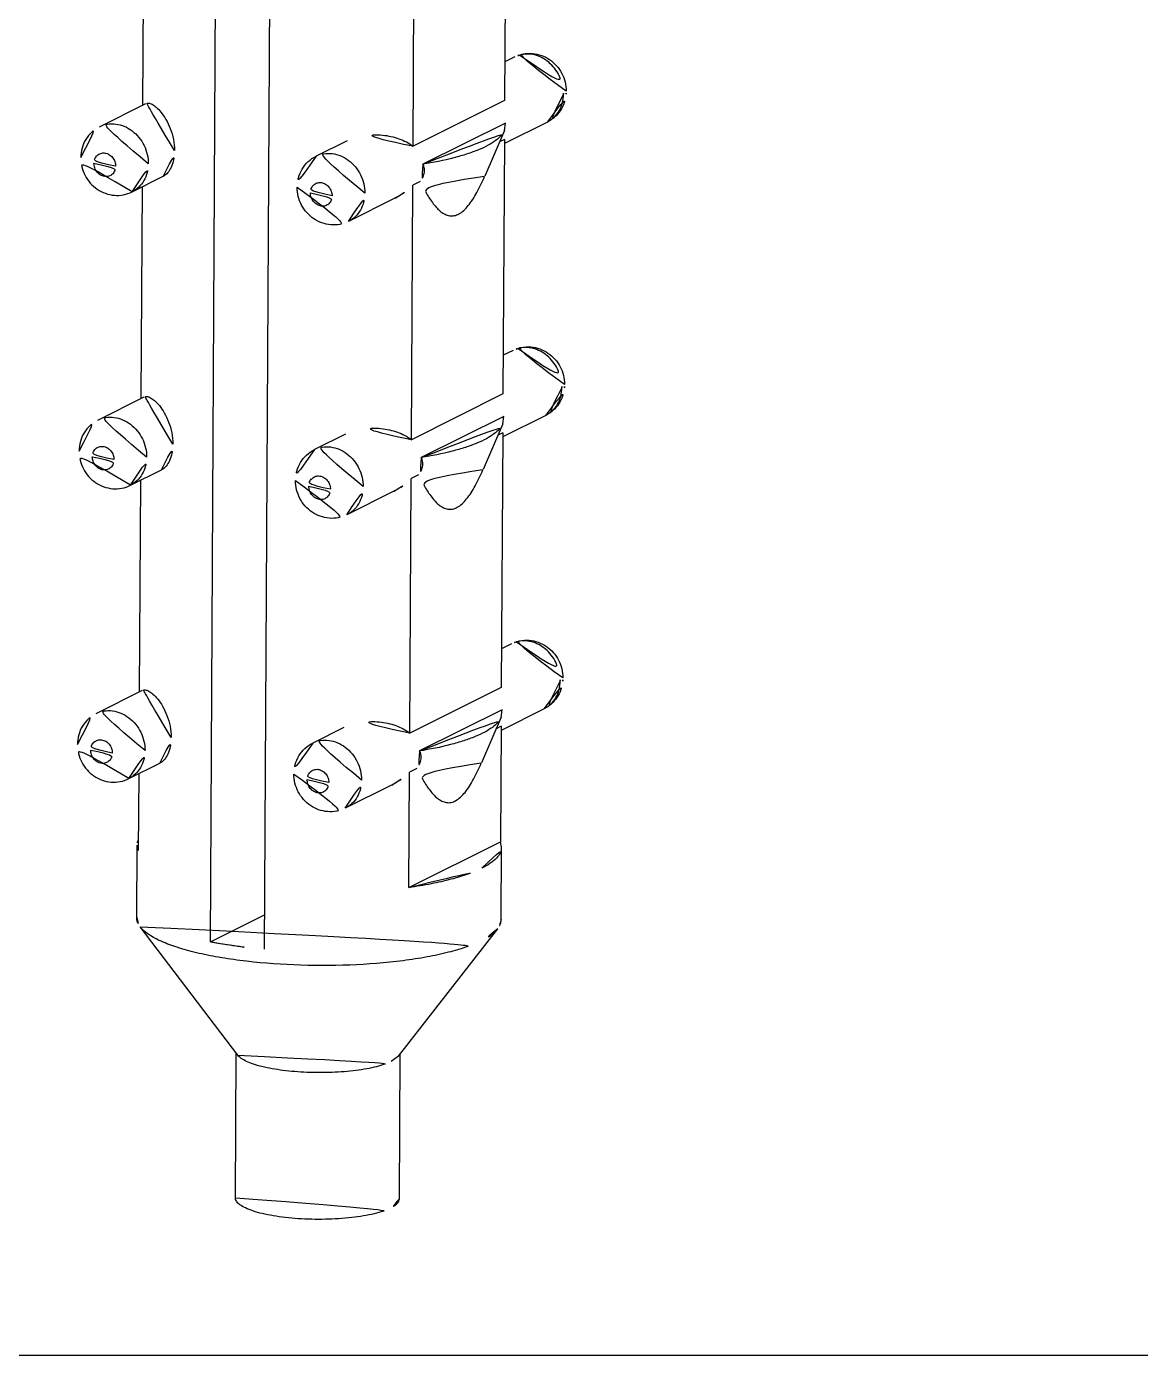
# Model space of a CAD drawing. Extents: x 16296675204 to 16296683393, y -37409618576 to -37409617244.
# Drawn here: x 16296676400.85 to 16296676419.19, y -37409617663.55 to -37409617641.67 of the extents above; entities that cross this region are included whole.
import ezdxf

# ---------------------------------------------------------------- set-up
doc = ezdxf.new("R2010")
doc.units = 0
doc.header["$LTSCALE"] = 10
doc.header["$MEASUREMENT"] = 0
doc.layers.get('0').update_dxf_attribs({"linetype": 'CONTINUOUS'})
doc.layers.add('02___PRT_ALL_AXES', color=7, linetype='CONTINUOUS')

msp = doc.modelspace()

# ---------------------------------------------------------------- linework, layer by layer
at = {"color": 7, "linetype": 'Continuous'}
for p, q in [((16296676403.878651, -37409617656.739983), (16296676404.04319, -37409617627.462837)), ((16296676404.76948, -37409617656.861679), (16296676404.934019, -37409617627.584541)), ((16296676408.734209, -37409617643.25563), (16296676407.378361, -37409617643.933357)), ((16296676408.719469, -37409617643.37925), (16296676408.734209, -37409617643.25563)), ((16296676408.7195, -37409617643.379082), (16296676408.39431, -37409617644.130463)), ((16296676408.71876, -37409617643.526207), (16296676408.638451, -37409617643.56636)), ((16296676407.332411, -37409617644.219193), (16296676407.21203, -37409617644.279373)), ((16296676408.70705, -37409617648.086838), (16296676407.3512, -37409617648.764572)), ((16296676408.69232, -37409617648.210457), (16296676408.70705, -37409617648.086838)), ((16296676408.69235, -37409617648.210297), (16296676408.367161, -37409617648.96167)), ((16296676408.69161, -37409617648.35743), (16296676408.6113, -37409617648.397583)), ((16296676407.30526, -37409617649.050407), (16296676407.184879, -37409617649.11058)), ((16296676408.679899, -37409617652.918053), (16296676407.324051, -37409617653.595779)), ((16296676408.665171, -37409617653.041672), (16296676408.679899, -37409617652.918053)), ((16296676408.665199, -37409617653.041496), (16296676408.34001, -37409617653.792877)), ((16296676408.664459, -37409617653.188637), (16296676408.584141, -37409617653.228783)), ((16296676407.278111, -37409617653.881607), (16296676407.15773, -37409617653.941788)), ((16296676407.147039, -37409617655.843681), (16296676408.65377, -37409617655.09053)), ((16296676408.67326, -37409617655.17981), (16296676408.65377, -37409617655.09053)), ((16296676402.67337, -37409617655.145927), (16296676402.692869, -37409617655.235207)), ((16296676403.878651, -37409617656.739983), (16296676404.77268, -37409617656.293098))]:
    msp.add_line(p, q, dxfattribs=at)
msp.add_lwpolyline([(16296676438.644739, -37409617663.548553), (16296676385.328369, -37409617663.548553), (16296676385.328369, -37409617581.208839), (16296676438.644739, -37409617581.208839)], close=True)
for centre, radius, start, end in [((16296676409.0891, -37409617642.567963), 0.447859, 105.0907784, 116.5407124), ((16296676409.05921, -37409617642.773567), 0.632541, 359.6900716, 3.3253834), ((16296676409.130939, -37409617642.72715), 0.604471, 354.7316924, 359.6765207), ((16296676409.061939, -37409617647.39917), 0.447859, 105.0907784, 116.5407124), ((16296676409.032061, -37409617647.604782), 0.632541, 359.6900716, 3.3253834), ((16296676409.10379, -37409617647.558357), 0.604471, 354.7316924, 359.6765207), ((16296676409.03479, -37409617652.230377), 0.447859, 105.0907784, 116.5407124), ((16296676409.00491, -37409617652.435997), 0.632541, 359.6900716, 3.3253834), ((16296676409.076639, -37409617652.389572), 0.604471, 354.7316924, 359.6765207)]:
    msp.add_arc(centre, radius, start, end, dxfattribs=at)
for points, knots in [([(16296676409.735399, -37409617642.730568), (16296676409.735689, -37409617642.679962), (16296676409.723499, -37409617642.578117), (16296676409.66914, -37409617642.434593), (16296676409.582041, -37409617642.308121), (16296676409.46726, -37409617642.206573), (16296676409.33123, -37409617642.136833), (16296676409.18218, -37409617642.104317), (16296676409.030149, -37409617642.112297), (16296676408.933781, -37409617642.144897), (16296676408.888981, -37409617642.16729)], [0, 0, 0, 0, 0.125412163, 0.251172451, 0.376846193, 0.502210914, 0.627115299, 0.751613101, 0.875868664, 1, 1, 1, 1]), ([(16296676408.9725, -37409617642.135551), (16296676409.011641, -37409617642.124992), (16296676409.094299, -37409617642.114304), (16296676409.219801, -37409617642.13063), (16296676409.341539, -37409617642.177773), (16296676409.491199, -37409617642.278633), (16296676409.635469, -37409617642.463211), (16296676409.68539, -37409617642.645416), (16296676409.690689, -37409617642.736877)], [0, 0, 0, 0, 0.114836293, 0.232872755, 0.355002748, 0.481207114, 0.740522847, 1, 1, 1, 1]), ([(16296676409.42551, -37409617643.240669), (16296676409.468229, -37409617643.219307), (16296676409.548491, -37409617643.165062), (16296676409.643579, -37409617643.055573), (16296676409.708099, -37409617642.925438), (16296676409.728451, -37409617642.830513), (16296676409.732861, -37409617642.782654)], [0, 0, 0, 0, 0.24938222, 0.499005027, 0.74905058, 1, 1, 1, 1]), ([(16296676409.69174, -37409617642.776993), (16296676409.691469, -37409617642.826202), (16296676409.679501, -37409617642.92321), (16296676409.626129, -37409617643.056923), (16296676409.54073, -37409617643.167488), (16296676409.46553, -37409617643.220642), (16296676409.42551, -37409617643.240662)], [0, 0, 0, 0, 0.26305497, 0.516337838, 0.760764768, 1, 1, 1, 1]), ([(16296676402.857479, -37409617643.925217), (16296676402.857771, -37409617643.87384), (16296676402.84557, -37409617643.769753), (16296676402.79225, -37409617643.621834), (16296676402.707239, -37409617643.489372), (16296676402.59613, -37409617643.381271), (16296676402.46607, -37409617643.304848), (16296676402.32551, -37409617643.265617), (16296676402.18405, -37409617643.266853), (16296676402.095221, -37409617643.295273), (16296676402.05472, -37409617643.315521)], [0, 0, 0, 0, 0.129451959, 0.261224906, 0.393027892, 0.522644409, 0.648310085, 0.769235401, 0.885888901, 1, 1, 1, 1]), ([(16296676401.74482, -37409617643.825607), (16296676401.74511, -37409617643.773209), (16296676401.75934, -37409617643.668121), (16296676401.8216, -37409617643.522217), (16296676401.921181, -37409617643.399078), (16296676402.00815, -37409617643.338783), (16296676402.05471, -37409617643.315514)], [0, 0, 0, 0, 0.250995241, 0.50113091, 0.750689667, 1, 1, 1, 1]), ([(16296676407.378361, -37409617643.933357), (16296676407.549431, -37409617643.905502), (16296676407.7938, -37409617643.856972), (16296676408.09724, -37409617643.77005), (16296676408.28569, -37409617643.702164), (16296676408.443769, -37409617643.629356), (16296676408.57, -37409617643.552299), (16296676408.663361, -37409617643.471603), (16296676408.706181, -37409617643.409798), (16296676408.7194, -37409617643.37925)], [0, 0, 0, 0, 0.349334638, 0.501144104, 0.635835368, 0.752632332, 0.851368115, 0.932906752, 1, 1, 1, 1]), ([(16296676402.319429, -37409617643.967369), (16296676402.319571, -37409617643.941727), (16296676402.31028, -37409617643.889671), (16296676402.271851, -37409617643.82135), (16296676402.214001, -37409617643.770508), (16296676402.144381, -37409617643.74498), (16296676402.07291, -37409617643.749924), (16296676402.011829, -37409617643.785873), (16296676401.97197, -37409617643.846039), (16296676401.96323, -37409617643.894218), (16296676401.963091, -37409617643.918694)], [0, 0, 0, 0, 0.13222119, 0.266287333, 0.39709956, 0.521213518, 0.638907507, 0.754510424, 0.873783701, 1, 1, 1, 1]), ([(16296676402.591249, -37409617644.388893), (16296676402.54644, -37409617644.411293), (16296676402.450081, -37409617644.443878), (16296676402.298031, -37409617644.451874), (16296676402.14896, -37409617644.419342), (16296676402.012911, -37409617644.349579), (16296676401.89814, -37409617644.248016), (16296676401.81106, -37409617644.121552), (16296676401.75671, -37409617643.978027), (16296676401.74453, -37409617643.876213), (16296676401.74482, -37409617643.825607)], [0, 0, 0, 0, 0.124126653, 0.248392657, 0.372910641, 0.497833568, 0.623206885, 0.748876612, 0.874606125, 1, 1, 1, 1]), ([(16296676401.963091, -37409617643.918694), (16296676401.96295, -37409617643.944344), (16296676401.97224, -37409617643.996391), (16296676402.01067, -37409617644.064713), (16296676402.06852, -37409617644.115547), (16296676402.13814, -37409617644.141083), (16296676402.20961, -37409617644.136147), (16296676402.270691, -37409617644.100189), (16296676402.310551, -37409617644.040031), (16296676402.31929, -37409617643.991852), (16296676402.319429, -37409617643.967369)], [0, 0, 0, 0, 0.13222119, 0.266287333, 0.39709956, 0.521213518, 0.638907507, 0.754510424, 0.873783701, 1, 1, 1, 1]), ([(16296676405.61805, -37409617643.802292), (16296676405.571501, -37409617643.825562), (16296676405.484529, -37409617643.885857), (16296676405.384939, -37409617644.009003), (16296676405.32268, -37409617644.1549), (16296676405.308451, -37409617644.259987), (16296676405.308161, -37409617644.312393)], [0, 0, 0, 0, 0.249297278, 0.498857891, 0.749003889, 1, 1, 1, 1]), ([(16296676406.42082, -37409617644.411987), (16296676406.42111, -37409617644.360619), (16296676406.408911, -37409617644.256523), (16296676406.355591, -37409617644.108597), (16296676406.27058, -37409617643.976151), (16296676406.15947, -37409617643.86805), (16296676406.029409, -37409617643.791634), (16296676405.888849, -37409617643.752403), (16296676405.747391, -37409617643.753616), (16296676405.65856, -37409617643.782043), (16296676405.61805, -37409617643.802299)], [0, 0, 0, 0, 0.129451958, 0.261224906, 0.393027891, 0.522644409, 0.648310085, 0.769235401, 0.885888901, 1, 1, 1, 1]), ([(16296676407.378361, -37409617643.933357), (16296676407.38755, -37409617643.952843), (16296676407.402281, -37409617643.995872), (16296676407.4051, -37409617644.068764), (16296676407.381861, -37409617644.147003), (16296676407.35095, -37409617644.195503), (16296676407.332411, -37409617644.219193)], [0, 0, 0, 0, 0.211465199, 0.441327156, 0.704593952, 1, 1, 1, 1]), ([(16296676402.59124, -37409617644.388878), (16296676402.631269, -37409617644.368874), (16296676402.70647, -37409617644.315697), (16296676402.79187, -37409617644.205147), (16296676402.84524, -37409617644.071426), (16296676402.857201, -37409617643.974426), (16296676402.857479, -37409617643.925217)], [0, 0, 0, 0, 0.239235232, 0.483662162, 0.73694503, 1, 1, 1, 1]), ([(16296676408.39217, -37409617644.135422), (16296676408.353649, -37409617644.224503), (16296676408.29328, -37409617644.353333), (16296676408.20059, -37409617644.511787), (16296676408.129311, -37409617644.612793), (16296676408.0546, -37409617644.694832), (16296676407.976629, -37409617644.753647), (16296676407.895849, -37409617644.785233), (16296676407.815531, -37409617644.786469), (16296676407.74052, -37409617644.761208), (16296676407.671511, -37409617644.716118), (16296676407.60713, -37409617644.656029), (16296676407.524111, -37409617644.557266), (16296676407.43013, -37409617644.411186), (16296676407.364571, -37409617644.285423), (16296676407.332411, -37409617644.219193)], [0, 0, 0, 0, 0.173087809, 0.253248541, 0.327149648, 0.39319113, 0.450410232, 0.499910326, 0.545212741, 0.590633428, 0.638989322, 0.691185098, 0.747191114, 0.868708797, 1, 1, 1, 1]), ([(16296676405.308161, -37409617644.312393), (16296676405.307871, -37409617644.362999), (16296676405.320061, -37409617644.464844), (16296676405.37442, -37409617644.608383), (16296676405.461519, -37409617644.73484), (16296676405.5763, -37409617644.836388), (16296676405.71233, -37409617644.906143), (16296676405.86138, -37409617644.938637), (16296676406.013411, -37409617644.930656), (16296676406.109779, -37409617644.898064), (16296676406.154579, -37409617644.875664)], [0, 0, 0, 0, 0.125412162, 0.251172451, 0.376846193, 0.502210914, 0.627115299, 0.751613101, 0.875868664, 1, 1, 1, 1]), ([(16296676405.882771, -37409617644.454147), (16296676405.88291, -37409617644.428497), (16296676405.873619, -37409617644.37645), (16296676405.83519, -37409617644.308128), (16296676405.77734, -37409617644.257294), (16296676405.70772, -37409617644.231758), (16296676405.63625, -37409617644.236687), (16296676405.575171, -37409617644.272652), (16296676405.535311, -37409617644.332817), (16296676405.526569, -37409617644.380989), (16296676405.52643, -37409617644.405472)], [0, 0, 0, 0, 0.132221257, 0.26628734, 0.397099522, 0.521213448, 0.638907473, 0.75451043, 0.873783761, 1, 1, 1, 1]), ([(16296676405.52643, -37409617644.405472), (16296676405.526291, -37409617644.431107), (16296676405.53558, -37409617644.48317), (16296676405.574011, -37409617644.551491), (16296676405.631861, -37409617644.602333), (16296676405.701481, -37409617644.627861), (16296676405.772949, -37409617644.622917), (16296676405.83403, -37409617644.586967), (16296676405.87389, -37409617644.526802), (16296676405.882629, -37409617644.47863), (16296676405.882771, -37409617644.454147)], [0, 0, 0, 0, 0.132221257, 0.26628734, 0.397099522, 0.521213448, 0.638907473, 0.75451043, 0.873783761, 1, 1, 1, 1]), ([(16296676406.154579, -37409617644.875664), (16296676406.194611, -37409617644.855637), (16296676406.26981, -37409617644.802483), (16296676406.355209, -37409617644.691917), (16296676406.408581, -37409617644.558197), (16296676406.42054, -37409617644.461197), (16296676406.42082, -37409617644.411987)], [0, 0, 0, 0, 0.239235232, 0.483662162, 0.73694503, 1, 1, 1, 1]), ([(16296676409.70825, -37409617647.561783), (16296676409.70854, -37409617647.511169), (16296676409.69635, -37409617647.409317), (16296676409.641991, -37409617647.265793), (16296676409.55489, -37409617647.139328), (16296676409.440109, -37409617647.037781), (16296676409.304079, -37409617646.968033), (16296676409.155029, -37409617646.935516), (16296676409.002991, -37409617646.943512), (16296676408.90663, -37409617646.976097), (16296676408.86182, -37409617646.998497)], [0, 0, 0, 0, 0.125412163, 0.251172451, 0.376846193, 0.502210914, 0.627115299, 0.751613101, 0.875868664, 1, 1, 1, 1]), ([(16296676408.945339, -37409617646.966759), (16296676408.984489, -37409617646.956207), (16296676409.067141, -37409617646.945518), (16296676409.19265, -37409617646.961838), (16296676409.31439, -37409617647.008987), (16296676409.464041, -37409617647.109848), (16296676409.608311, -37409617647.294418), (16296676409.658239, -37409617647.476639), (16296676409.66354, -37409617647.568092)], [0, 0, 0, 0, 0.114836293, 0.232872755, 0.355002748, 0.481207114, 0.740522847, 1, 1, 1, 1]), ([(16296676409.398359, -37409617648.071877), (16296676409.44108, -37409617648.050522), (16296676409.521339, -37409617647.996269), (16296676409.61643, -37409617647.886787), (16296676409.68095, -37409617647.756653), (16296676409.70129, -37409617647.661728), (16296676409.705709, -37409617647.613861)], [0, 0, 0, 0, 0.24938222, 0.499005027, 0.74905058, 1, 1, 1, 1]), ([(16296676409.664591, -37409617647.608208), (16296676409.66431, -37409617647.657417), (16296676409.652349, -37409617647.754417), (16296676409.59898, -37409617647.88813), (16296676409.51358, -37409617647.998703), (16296676409.438379, -37409617648.051857), (16296676409.39835, -37409617648.071869)], [0, 0, 0, 0, 0.26305497, 0.516337838, 0.760764768, 1, 1, 1, 1]), ([(16296676402.83033, -37409617648.756416), (16296676402.83062, -37409617648.705063), (16296676402.818411, -37409617648.60096), (16296676402.7651, -37409617648.453033), (16296676402.68009, -37409617648.32058), (16296676402.568979, -37409617648.212486), (16296676402.438919, -37409617648.136063), (16296676402.298361, -37409617648.096832), (16296676402.156891, -37409617648.098061), (16296676402.068069, -37409617648.12648), (16296676402.027559, -37409617648.146729)], [0, 0, 0, 0, 0.129451959, 0.261224906, 0.393027892, 0.522644409, 0.648310085, 0.769235401, 0.885888901, 1, 1, 1, 1]), ([(16296676401.71767, -37409617648.656822), (16296676401.71796, -37409617648.604424), (16296676401.732189, -37409617648.499329), (16296676401.794451, -37409617648.353432), (16296676401.89403, -37409617648.230293), (16296676401.981001, -37409617648.169998), (16296676402.027559, -37409617648.146721)], [0, 0, 0, 0, 0.250995241, 0.50113091, 0.750689667, 1, 1, 1, 1]), ([(16296676407.3512, -37409617648.764572), (16296676407.52228, -37409617648.73671), (16296676407.766649, -37409617648.688179), (16296676408.070089, -37409617648.601257), (16296676408.258539, -37409617648.533371), (16296676408.416611, -37409617648.460564), (16296676408.542839, -37409617648.383507), (16296676408.636209, -37409617648.302803), (16296676408.67902, -37409617648.240997), (16296676408.692249, -37409617648.210457)], [0, 0, 0, 0, 0.349334638, 0.501144104, 0.635835368, 0.752632332, 0.851368115, 0.932906752, 1, 1, 1, 1]), ([(16296676402.564091, -37409617649.2201), (16296676402.519291, -37409617649.242493), (16296676402.42292, -37409617649.275093), (16296676402.27088, -37409617649.283073), (16296676402.121811, -37409617649.250557), (16296676401.98576, -37409617649.180794), (16296676401.870991, -37409617649.079231), (16296676401.783911, -37409617648.952759), (16296676401.729561, -37409617648.80925), (16296676401.717381, -37409617648.70742), (16296676401.71767, -37409617648.656822)], [0, 0, 0, 0, 0.124126653, 0.248392657, 0.372910641, 0.497833568, 0.623206885, 0.748876612, 0.874606125, 1, 1, 1, 1]), ([(16296676401.93594, -37409617648.749901), (16296676401.935801, -37409617648.775551), (16296676401.945089, -37409617648.827606), (16296676401.983509, -37409617648.89592), (16296676402.04137, -37409617648.946762), (16296676402.110991, -37409617648.972298), (16296676402.182461, -37409617648.967361), (16296676402.24354, -37409617648.931396), (16296676402.2834, -37409617648.871239), (16296676402.292139, -37409617648.823059), (16296676402.29228, -37409617648.798576)], [0, 0, 0, 0, 0.13222119, 0.266287333, 0.39709956, 0.521213518, 0.638907507, 0.754510424, 0.873783701, 1, 1, 1, 1]), ([(16296676402.29228, -37409617648.798576), (16296676402.292419, -37409617648.772942), (16296676402.283131, -37409617648.720879), (16296676402.244699, -37409617648.652573), (16296676402.18685, -37409617648.601723), (16296676402.117229, -37409617648.576187), (16296676402.045759, -37409617648.581123), (16296676401.98468, -37409617648.617088), (16296676401.94482, -37409617648.677254), (16296676401.936081, -37409617648.725433), (16296676401.93594, -37409617648.749901)], [0, 0, 0, 0, 0.13222119, 0.266287333, 0.39709956, 0.521213518, 0.638907507, 0.754510424, 0.873783701, 1, 1, 1, 1]), ([(16296676405.5909, -37409617648.633499), (16296676405.54434, -37409617648.656769), (16296676405.45738, -37409617648.717056), (16296676405.35779, -37409617648.84021), (16296676405.29553, -37409617648.986107), (16296676405.2813, -37409617649.091202), (16296676405.28101, -37409617649.1436)], [0, 0, 0, 0, 0.249297278, 0.498857891, 0.749003889, 1, 1, 1, 1]), ([(16296676406.393669, -37409617649.243202), (16296676406.393961, -37409617649.191833), (16296676406.38175, -37409617649.087738), (16296676406.32844, -37409617648.939812), (16296676406.243429, -37409617648.807358), (16296676406.132311, -37409617648.699257), (16296676406.00226, -37409617648.622841), (16296676405.8617, -37409617648.583611), (16296676405.72023, -37409617648.584831), (16296676405.631411, -37409617648.613258), (16296676405.5909, -37409617648.633507)], [0, 0, 0, 0, 0.129451958, 0.261224906, 0.393027891, 0.522644409, 0.648310085, 0.769235401, 0.885888901, 1, 1, 1, 1]), ([(16296676407.3512, -37409617648.764572), (16296676407.360399, -37409617648.784042), (16296676407.37513, -37409617648.82708), (16296676407.377951, -37409617648.899963), (16296676407.3547, -37409617648.978203), (16296676407.323799, -37409617649.026718), (16296676407.30526, -37409617649.050407)], [0, 0, 0, 0, 0.211465199, 0.441327156, 0.704593952, 1, 1, 1, 1]), ([(16296676402.564091, -37409617649.220093), (16296676402.60412, -37409617649.200073), (16296676402.679319, -37409617649.146912), (16296676402.764721, -37409617649.036346), (16296676402.818081, -37409617648.902641), (16296676402.83005, -37409617648.805634), (16296676402.83033, -37409617648.756416)], [0, 0, 0, 0, 0.239235232, 0.483662162, 0.73694503, 1, 1, 1, 1]), ([(16296676408.365021, -37409617648.966637), (16296676408.3265, -37409617649.05571), (16296676408.26613, -37409617649.18454), (16296676408.173441, -37409617649.343002), (16296676408.10216, -37409617649.444), (16296676408.027451, -37409617649.526047), (16296676407.949471, -37409617649.584846), (16296676407.8687, -37409617649.616447), (16296676407.78838, -37409617649.617683), (16296676407.713369, -37409617649.592407), (16296676407.64436, -37409617649.547333), (16296676407.579981, -37409617649.487244), (16296676407.49695, -37409617649.388481), (16296676407.402981, -37409617649.242393), (16296676407.33742, -37409617649.116623), (16296676407.30526, -37409617649.050407)], [0, 0, 0, 0, 0.173087809, 0.253248541, 0.327149648, 0.39319113, 0.450410232, 0.499910326, 0.545212741, 0.590633428, 0.638989322, 0.691185098, 0.747191114, 0.868708797, 1, 1, 1, 1]), ([(16296676405.28101, -37409617649.1436), (16296676405.28072, -37409617649.194206), (16296676405.29291, -37409617649.296051), (16296676405.347269, -37409617649.439583), (16296676405.43437, -37409617649.566048), (16296676405.549141, -37409617649.667587), (16296676405.685181, -37409617649.737343), (16296676405.83423, -37409617649.769852), (16296676405.986259, -37409617649.761864), (16296676406.08263, -37409617649.729271), (16296676406.12743, -37409617649.706871)], [0, 0, 0, 0, 0.125412162, 0.251172451, 0.376846193, 0.502210914, 0.627115299, 0.751613101, 0.875868664, 1, 1, 1, 1]), ([(16296676405.855619, -37409617649.285362), (16296676405.855761, -37409617649.25972), (16296676405.84647, -37409617649.207657), (16296676405.808041, -37409617649.139343), (16296676405.750191, -37409617649.088501), (16296676405.680571, -37409617649.062973), (16296676405.6091, -37409617649.067902), (16296676405.548019, -37409617649.103867), (16296676405.50816, -37409617649.164017), (16296676405.49942, -37409617649.212196), (16296676405.499281, -37409617649.236679)], [0, 0, 0, 0, 0.132221257, 0.26628734, 0.397099522, 0.521213448, 0.638907473, 0.75451043, 0.873783761, 1, 1, 1, 1]), ([(16296676405.499281, -37409617649.236679), (16296676405.49914, -37409617649.262329), (16296676405.50843, -37409617649.314377), (16296676405.54685, -37409617649.382698), (16296676405.60471, -37409617649.43354), (16296676405.67433, -37409617649.459084), (16296676405.7458, -37409617649.45414), (16296676405.806881, -37409617649.418167), (16296676405.846741, -37409617649.358017), (16296676405.85548, -37409617649.309837), (16296676405.855619, -37409617649.285362)], [0, 0, 0, 0, 0.132221257, 0.26628734, 0.397099522, 0.521213448, 0.638907473, 0.75451043, 0.873783761, 1, 1, 1, 1]), ([(16296676406.12743, -37409617649.706871), (16296676406.167459, -37409617649.686852), (16296676406.242649, -37409617649.63369), (16296676406.32806, -37409617649.523132), (16296676406.38142, -37409617649.389412), (16296676406.393391, -37409617649.292412), (16296676406.393669, -37409617649.243202)], [0, 0, 0, 0, 0.239235232, 0.483662162, 0.73694503, 1, 1, 1, 1]), ([(16296676409.681101, -37409617652.39299), (16296676409.681391, -37409617652.342377), (16296676409.669201, -37409617652.24054), (16296676409.61484, -37409617652.097), (16296676409.52774, -37409617651.970543), (16296676409.41296, -37409617651.869003), (16296676409.27693, -37409617651.79924), (16296676409.127871, -37409617651.766739), (16296676408.97584, -37409617651.774727), (16296676408.87948, -37409617651.80732), (16296676408.834669, -37409617651.829712)], [0, 0, 0, 0, 0.125412163, 0.251172451, 0.376846193, 0.502210914, 0.627115299, 0.751613101, 0.875868664, 1, 1, 1, 1]), ([(16296676408.91819, -37409617651.797974), (16296676408.95734, -37409617651.787407), (16296676409.039989, -37409617651.776733), (16296676409.165501, -37409617651.793053), (16296676409.287239, -37409617651.840187), (16296676409.43689, -37409617651.941063), (16296676409.58116, -37409617652.125633), (16296676409.63109, -37409617652.307854), (16296676409.636379, -37409617652.3993)], [0, 0, 0, 0, 0.114836293, 0.232872755, 0.355002748, 0.481207114, 0.740522847, 1, 1, 1, 1]), ([(16296676409.37121, -37409617652.903091), (16296676409.413931, -37409617652.881729), (16296676409.494181, -37409617652.827477), (16296676409.589279, -37409617652.717987), (16296676409.653799, -37409617652.58786), (16296676409.674141, -37409617652.492943), (16296676409.67856, -37409617652.445084)], [0, 0, 0, 0, 0.24938222, 0.499005027, 0.74905058, 1, 1, 1, 1]), ([(16296676409.63744, -37409617652.439407), (16296676409.637159, -37409617652.488617), (16296676409.6252, -37409617652.585632), (16296676409.571831, -37409617652.719353), (16296676409.486429, -37409617652.829903), (16296676409.41123, -37409617652.883057), (16296676409.371201, -37409617652.903084)], [0, 0, 0, 0, 0.26305497, 0.516337838, 0.760764768, 1, 1, 1, 1]), ([(16296676402.803181, -37409617653.587639), (16296676402.803459, -37409617653.536263), (16296676402.79126, -37409617653.432167), (16296676402.737949, -37409617653.284248), (16296676402.652941, -37409617653.151787), (16296676402.541821, -37409617653.043694), (16296676402.41177, -37409617652.96727), (16296676402.27121, -37409617652.92804), (16296676402.12974, -37409617652.929268), (16296676402.04092, -37409617652.957687), (16296676402.00041, -37409617652.977943)], [0, 0, 0, 0, 0.129451959, 0.261224906, 0.393027892, 0.522644409, 0.648310085, 0.769235401, 0.885888901, 1, 1, 1, 1]), ([(16296676401.690519, -37409617653.488037), (16296676401.690809, -37409617653.435631), (16296676401.70504, -37409617653.330544), (16296676401.7673, -37409617653.184647), (16296676401.86688, -37409617653.061501), (16296676401.95385, -37409617653.001213), (16296676402.00041, -37409617652.977943)], [0, 0, 0, 0, 0.250995241, 0.50113091, 0.750689667, 1, 1, 1, 1]), ([(16296676407.324051, -37409617653.595779), (16296676407.495131, -37409617653.567917), (16296676407.7395, -37409617653.519386), (16296676408.04294, -37409617653.432457), (16296676408.23139, -37409617653.364578), (16296676408.38946, -37409617653.291779), (16296676408.51569, -37409617653.214722), (16296676408.609051, -37409617653.134018), (16296676408.651871, -37409617653.07222), (16296676408.6651, -37409617653.041672)], [0, 0, 0, 0, 0.349334638, 0.501144104, 0.635835368, 0.752632332, 0.851368115, 0.932906752, 1, 1, 1, 1]), ([(16296676402.53694, -37409617654.051308), (16296676402.49214, -37409617654.0737), (16296676402.395769, -37409617654.1063), (16296676402.243731, -37409617654.114288), (16296676402.09466, -37409617654.081757), (16296676401.958611, -37409617654.012001), (16296676401.84384, -37409617653.910439), (16296676401.75676, -37409617653.783974), (16296676401.70241, -37409617653.640457), (16296676401.690229, -37409617653.538643), (16296676401.690519, -37409617653.488037)], [0, 0, 0, 0, 0.124126653, 0.248392657, 0.372910641, 0.497833568, 0.623206885, 0.748876612, 0.874606125, 1, 1, 1, 1]), ([(16296676401.908791, -37409617653.581123), (16296676401.908649, -37409617653.606758), (16296676401.91794, -37409617653.658813), (16296676401.95636, -37409617653.727127), (16296676402.014219, -37409617653.777977), (16296676402.083839, -37409617653.803497), (16296676402.15531, -37409617653.798569), (16296676402.216391, -37409617653.762611), (16296676402.25625, -37409617653.702454), (16296676402.26499, -37409617653.654266), (16296676402.265129, -37409617653.629791)], [0, 0, 0, 0, 0.13222119, 0.266287333, 0.39709956, 0.521213518, 0.638907507, 0.754510424, 0.873783701, 1, 1, 1, 1]), ([(16296676402.265129, -37409617653.629791), (16296676402.26527, -37409617653.604149), (16296676402.25598, -37409617653.552094), (16296676402.21755, -37409617653.483772), (16296676402.1597, -37409617653.43293), (16296676402.09008, -37409617653.407402), (16296676402.01861, -37409617653.412338), (16296676401.957529, -37409617653.448303), (16296676401.917669, -37409617653.508461), (16296676401.90893, -37409617653.556633), (16296676401.908791, -37409617653.581123)], [0, 0, 0, 0, 0.13222119, 0.266287333, 0.39709956, 0.521213518, 0.638907507, 0.754510424, 0.873783701, 1, 1, 1, 1]), ([(16296676405.563749, -37409617653.464706), (16296676405.517191, -37409617653.487984), (16296676405.430229, -37409617653.548279), (16296676405.330641, -37409617653.671417), (16296676405.268379, -37409617653.817307), (16296676405.25415, -37409617653.922409), (16296676405.253851, -37409617653.974808)], [0, 0, 0, 0, 0.249297278, 0.498857891, 0.749003889, 1, 1, 1, 1]), ([(16296676406.36652, -37409617654.074417), (16296676406.3668, -37409617654.023041), (16296676406.354601, -37409617653.918953), (16296676406.301291, -37409617653.771027), (16296676406.21627, -37409617653.638573), (16296676406.10516, -37409617653.530472), (16296676405.975109, -37409617653.454048), (16296676405.834551, -37409617653.414818), (16296676405.693081, -37409617653.416054), (16296676405.604259, -37409617653.444473), (16296676405.563749, -37409617653.464722)], [0, 0, 0, 0, 0.129451958, 0.261224906, 0.393027891, 0.522644409, 0.648310085, 0.769235401, 0.885888901, 1, 1, 1, 1]), ([(16296676402.53694, -37409617654.0513), (16296676402.576969, -37409617654.031288), (16296676402.652161, -37409617653.978127), (16296676402.73757, -37409617653.867561), (16296676402.79093, -37409617653.733849), (16296676402.8029, -37409617653.636841), (16296676402.803181, -37409617653.587639)], [0, 0, 0, 0, 0.239235232, 0.483662162, 0.73694503, 1, 1, 1, 1]), ([(16296676407.324051, -37409617653.595779), (16296676407.33325, -37409617653.615257), (16296676407.34798, -37409617653.658287), (16296676407.3508, -37409617653.731178), (16296676407.327551, -37409617653.80941), (16296676407.29665, -37409617653.857933), (16296676407.278111, -37409617653.881607)], [0, 0, 0, 0, 0.211465199, 0.441327156, 0.704593952, 1, 1, 1, 1]), ([(16296676408.33787, -37409617653.797836), (16296676408.299351, -37409617653.886917), (16296676408.238979, -37409617654.015747), (16296676408.14629, -37409617654.17421), (16296676408.07501, -37409617654.275223), (16296676408.000299, -37409617654.357246), (16296676407.922319, -37409617654.416069), (16296676407.841551, -37409617654.447647), (16296676407.76123, -37409617654.448891), (16296676407.686211, -37409617654.423622), (16296676407.61721, -37409617654.37854), (16296676407.55283, -37409617654.318443), (16296676407.469801, -37409617654.219704), (16296676407.37583, -37409617654.073601), (16296676407.31027, -37409617653.947838), (16296676407.278111, -37409617653.881607)], [0, 0, 0, 0, 0.173087809, 0.253248541, 0.327149648, 0.39319113, 0.450410232, 0.499910326, 0.545212741, 0.590633428, 0.638989322, 0.691185098, 0.747191114, 0.868708797, 1, 1, 1, 1]), ([(16296676405.253851, -37409617653.974808), (16296676405.253571, -37409617654.025421), (16296676405.26576, -37409617654.127258), (16296676405.32012, -37409617654.270798), (16296676405.407221, -37409617654.397263), (16296676405.52199, -37409617654.498802), (16296676405.65803, -37409617654.568558), (16296676405.807079, -37409617654.601067), (16296676405.95911, -37409617654.593071), (16296676406.055479, -37409617654.560478), (16296676406.100281, -37409617654.538094)], [0, 0, 0, 0, 0.125412162, 0.251172451, 0.376846193, 0.502210914, 0.627115299, 0.751613101, 0.875868664, 1, 1, 1, 1]), ([(16296676405.828461, -37409617654.11657), (16296676405.828609, -37409617654.090927), (16296676405.819321, -37409617654.038872), (16296676405.78089, -37409617653.970551), (16296676405.72304, -37409617653.919708), (16296676405.653419, -37409617653.89418), (16296676405.581949, -37409617653.899117), (16296676405.52087, -37409617653.935066), (16296676405.481001, -37409617653.995239), (16296676405.472269, -37409617654.043411), (16296676405.47213, -37409617654.067886)], [0, 0, 0, 0, 0.132221257, 0.26628734, 0.397099522, 0.521213448, 0.638907473, 0.75451043, 0.873783761, 1, 1, 1, 1]), ([(16296676405.47213, -37409617654.067886), (16296676405.471991, -37409617654.093536), (16296676405.481279, -37409617654.145592), (16296676405.519699, -37409617654.213913), (16296676405.57756, -37409617654.264763), (16296676405.647169, -37409617654.290283), (16296676405.718651, -37409617654.285347), (16296676405.77973, -37409617654.24939), (16296676405.81959, -37409617654.189217), (16296676405.828329, -37409617654.141052), (16296676405.828461, -37409617654.11657)], [0, 0, 0, 0, 0.132221257, 0.26628734, 0.397099522, 0.521213448, 0.638907473, 0.75451043, 0.873783761, 1, 1, 1, 1]), ([(16296676406.100281, -37409617654.538078), (16296676406.14031, -37409617654.518066), (16296676406.2155, -37409617654.464897), (16296676406.300911, -37409617654.35434), (16296676406.354271, -37409617654.220627), (16296676406.36624, -37409617654.123619), (16296676406.36652, -37409617654.074417)], [0, 0, 0, 0, 0.239235232, 0.483662162, 0.73694503, 1, 1, 1, 1]), ([(16296676402.686041, -37409617655.076241), (16296676402.68399, -37409617655.081947), (16296676402.676849, -37409617655.10453), (16296676402.67347, -37409617655.128326), (16296676402.67337, -37409617655.145927)], [0, 0, 0, 0, 0.256459594, 1, 1, 1, 1]), ([(16296676408.345819, -37409617655.527946), (16296676408.3946, -37409617655.503571), (16296676408.48126, -37409617655.454552), (16296676408.58733, -37409617655.369057), (16296676408.65572, -37409617655.27832), (16296676408.67309, -37409617655.210777), (16296676408.673269, -37409617655.17981)], [0, 0, 0, 0, 0.327708956, 0.596202456, 0.81381354, 1, 1, 1, 1]), ([(16296676407.147039, -37409617655.843681), (16296676407.269341, -37409617655.826553), (16296676407.50132, -37409617655.788589), (16296676407.826071, -37409617655.716217), (16296676408.105289, -37409617655.632637), (16296676408.27227, -37409617655.564713), (16296676408.345819, -37409617655.527946)], [0, 0, 0, 0, 0.297779508, 0.566554725, 0.801727028, 1, 1, 1, 1]), ([(16296676403.878651, -37409617656.739983), (16296676404.019979, -37409617656.767776), (16296676404.31612, -37409617656.815826), (16296676404.61429, -37409617656.848312), (16296676404.76948, -37409617656.861679)], [0, 0, 0, 0, 0.480442195, 1, 1, 1, 1])]:
    msp.add_open_spline(points, degree=3, knots=knots, dxfattribs=at)
at = {"layer": '02___PRT_ALL_AXES', "color": 7, "linetype": 'Continuous'}
for p, q in [((16296676408.745911, -37409617638.695007), (16296676408.722361, -37409617642.885277)), ((16296676402.781429, -37409617639.476181), (16296676402.761841, -37409617642.962044)), ((16296676407.215639, -37409617643.638443), (16296676407.239189, -37409617639.448158)), ((16296676408.888981, -37409617642.16729), (16296676408.725941, -37409617642.248787)), ((16296676402.05471, -37409617643.315514), (16296676402.81749, -37409617642.934227)), ((16296676408.722361, -37409617642.885277), (16296676407.215639, -37409617643.638443)), ((16296676409.42551, -37409617643.240669), (16296676408.71838, -37409617643.594131)), ((16296676408.71876, -37409617643.526207), (16296676408.69521, -37409617647.716492)), ((16296676406.130619, -37409617643.546082), (16296676405.61805, -37409617643.802292)), ((16296676402.591249, -37409617644.388893), (16296676403.103939, -37409617644.132607)), ((16296676402.75428, -37409617644.307388), (16296676402.73469, -37409617647.793259)), ((16296676407.18848, -37409617648.469643), (16296676407.21203, -37409617644.279373)), ((16296676406.91736, -37409617644.494377), (16296676406.154579, -37409617644.875664)), ((16296676408.86182, -37409617646.998497), (16296676408.69879, -37409617647.080002)), ((16296676402.027559, -37409617648.146721), (16296676402.79034, -37409617647.765442)), ((16296676408.69521, -37409617647.716492), (16296676407.18848, -37409617648.469643)), ((16296676409.398359, -37409617648.071877), (16296676408.691231, -37409617648.425339)), ((16296676406.10346, -37409617648.377289), (16296676405.5909, -37409617648.633499)), ((16296676408.69161, -37409617648.35743), (16296676408.66806, -37409617652.547707)), ((16296676402.564091, -37409617649.2201), (16296676403.07679, -37409617648.963821)), ((16296676402.727131, -37409617649.138603), (16296676402.707541, -37409617652.624474)), ((16296676407.161329, -37409617653.300858), (16296676407.184879, -37409617649.11058)), ((16296676406.890209, -37409617649.325592), (16296676406.12743, -37409617649.706871)), ((16296676408.834669, -37409617651.829712), (16296676408.67164, -37409617651.911209)), ((16296676402.00041, -37409617652.977943), (16296676402.763189, -37409617652.596649)), ((16296676408.66806, -37409617652.547707), (16296676407.161329, -37409617653.300858)), ((16296676409.37121, -37409617652.903091), (16296676408.66408, -37409617653.256554)), ((16296676406.076309, -37409617653.208504), (16296676405.563749, -37409617653.464706)), ((16296676408.664459, -37409617653.188637), (16296676408.65377, -37409617655.09053)), ((16296676402.53694, -37409617654.051308), (16296676403.049629, -37409617653.795036)), ((16296676402.69998, -37409617653.96981), (16296676402.692869, -37409617655.235207)), ((16296676407.147039, -37409617655.843681), (16296676407.15773, -37409617653.941788)), ((16296676406.86306, -37409617654.156807), (16296676406.100281, -37409617654.538094)), ((16296676402.66666, -37409617656.338943), (16296676402.673361, -37409617655.146011)), ((16296676408.666571, -37409617656.372658), (16296676408.673269, -37409617655.179733)), ((16296676404.329639, -37409617658.60479), (16296676402.72291, -37409617656.489304)), ((16296676406.97822, -37409617658.619667), (16296676408.608629, -37409617656.522369)), ((16296676404.29076, -37409617660.952744), (16296676404.30414, -37409617658.571213)), ((16296676406.97822, -37409617658.619667), (16296676406.856939, -37409617658.709)), ((16296676406.990721, -37409617660.967903), (16296676407.004101, -37409617658.58638))]:
    msp.add_line(p, q, dxfattribs=at)
for points, knots in [([(16296676403.28756, -37409617643.710243), (16296676403.28791, -37409617643.648148), (16296676403.27529, -37409617643.524223), (16296676403.22514, -37409617643.350807), (16296676403.154261, -37409617643.201012), (16296676403.075121, -37409617643.083473), (16296676402.99794, -37409617643.000107), (16296676402.935881, -37409617642.953613), (16296676402.891529, -37409617642.933472), (16296676402.863791, -37409617642.926559), (16296676402.838739, -37409617642.926392), (16296676402.82369, -37409617642.931084), (16296676402.81711, -37409617642.934433)], [0, 0, 0, 0, 0.188908674, 0.376073293, 0.54675457, 0.691061789, 0.805447283, 0.891159386, 0.924666629, 0.953027635, 0.977533432, 1, 1, 1, 1]), ([(16296676407.215639, -37409617643.638443), (16296676407.14686, -37409617643.584213), (16296676407.02492, -37409617643.523453), (16296676406.85141, -37409617643.47393), (16296676406.56601, -37409617643.427177), (16296676406.305651, -37409617643.458649), (16296676406.129459, -37409617643.546669)], [0, 0, 0, 0, 0.232176021, 0.353206422, 0.477864579, 1, 1, 1, 1]), ([(16296676403.102289, -37409617644.133423), (16296676403.16041, -37409617644.104424), (16296676403.23152, -37409617644.008186), (16296676403.278179, -37409617643.856201), (16296676403.287279, -37409617643.76075), (16296676403.28756, -37409617643.710243)], [0, 0, 0, 0, 0.406664804, 0.683745555, 1, 1, 1, 1]), ([(16296676406.918909, -37409617644.493607), (16296676406.94595, -37409617644.480042), (16296676407.05217, -37409617644.421417), (16296676407.14949, -37409617644.345596), (16296676407.21203, -37409617644.279373)], [0, 0, 0, 0, 0.249256891, 1, 1, 1, 1]), ([(16296676403.26041, -37409617648.541451), (16296676403.260759, -37409617648.479347), (16296676403.24814, -37409617648.355431), (16296676403.197981, -37409617648.182007), (16296676403.12711, -37409617648.032219), (16296676403.04797, -37409617647.91468), (16296676402.970791, -37409617647.831322), (16296676402.90873, -37409617647.784821), (16296676402.86438, -37409617647.764679), (16296676402.836639, -37409617647.757767), (16296676402.811581, -37409617647.757607), (16296676402.796539, -37409617647.762291), (16296676402.789961, -37409617647.765633)], [0, 0, 0, 0, 0.188908674, 0.376073293, 0.54675457, 0.691061789, 0.805447283, 0.891159386, 0.924666629, 0.953027635, 0.977533432, 1, 1, 1, 1]), ([(16296676407.18848, -37409617648.469643), (16296676407.119711, -37409617648.415421), (16296676406.99777, -37409617648.354652), (16296676406.824261, -37409617648.305153), (16296676406.538851, -37409617648.258392), (16296676406.2785, -37409617648.289864), (16296676406.10231, -37409617648.377876)], [0, 0, 0, 0, 0.232176021, 0.353206422, 0.477864579, 1, 1, 1, 1]), ([(16296676403.07514, -37409617648.964638), (16296676403.133261, -37409617648.935638), (16296676403.20437, -37409617648.839401), (16296676403.25103, -37409617648.687424), (16296676403.26013, -37409617648.591957), (16296676403.26041, -37409617648.541451)], [0, 0, 0, 0, 0.406664804, 0.683745555, 1, 1, 1, 1]), ([(16296676406.89176, -37409617649.324821), (16296676406.9188, -37409617649.311249), (16296676407.025021, -37409617649.252617), (16296676407.122339, -37409617649.176811), (16296676407.184879, -37409617649.11058)], [0, 0, 0, 0, 0.249256891, 1, 1, 1, 1]), ([(16296676403.233259, -37409617653.372658), (16296676403.23361, -37409617653.31057), (16296676403.220989, -37409617653.186638), (16296676403.17083, -37409617653.013229), (16296676403.09996, -37409617652.863426), (16296676403.020809, -37409617652.745888), (16296676402.94364, -37409617652.662537), (16296676402.88158, -37409617652.616028), (16296676402.837231, -37409617652.595886), (16296676402.80949, -37409617652.588982), (16296676402.78443, -37409617652.588814), (16296676402.76939, -37409617652.593498), (16296676402.7628, -37409617652.59684)], [0, 0, 0, 0, 0.188908674, 0.376073293, 0.54675457, 0.691061789, 0.805447283, 0.891159386, 0.924666629, 0.953027635, 0.977533432, 1, 1, 1, 1]), ([(16296676407.161329, -37409617653.300858), (16296676407.09256, -37409617653.246628), (16296676406.970619, -37409617653.185867), (16296676406.79711, -37409617653.136353), (16296676406.5117, -37409617653.0896), (16296676406.25135, -37409617653.121071), (16296676406.075159, -37409617653.209091)], [0, 0, 0, 0, 0.232176021, 0.353206422, 0.477864579, 1, 1, 1, 1]), ([(16296676403.047991, -37409617653.795853), (16296676403.10611, -37409617653.766853), (16296676403.177219, -37409617653.670609), (16296676403.223881, -37409617653.518623), (16296676403.232981, -37409617653.423172), (16296676403.233259, -37409617653.372658)], [0, 0, 0, 0, 0.406664804, 0.683745555, 1, 1, 1, 1]), ([(16296676406.864611, -37409617654.156029), (16296676406.891649, -37409617654.142464), (16296676406.997869, -37409617654.083839), (16296676407.095181, -37409617654.008018), (16296676407.15773, -37409617653.941788)], [0, 0, 0, 0, 0.249256891, 1, 1, 1, 1]), ([(16296676402.666679, -37409617656.338943), (16296676402.66654, -37409617656.364517), (16296676402.677271, -37409617656.419159), (16296676402.705561, -37409617656.466454), (16296676402.72291, -37409617656.489304)], [0, 0, 0, 0, 0.47136823, 1, 1, 1, 1]), ([(16296676408.66655, -37409617656.372658), (16296676408.66642, -37409617656.398232), (16296676408.655069, -37409617656.452759), (16296676408.62624, -37409617656.499733), (16296676408.608641, -37409617656.522369)], [0, 0, 0, 0, 0.471340111, 1, 1, 1, 1]), ([(16296676402.72291, -37409617656.489304), (16296676402.75716, -37409617656.53437), (16296676402.857691, -37409617656.620872), (16296676403.052629, -37409617656.727211), (16296676403.307871, -37409617656.825752), (16296676403.618099, -37409617656.913696), (16296676403.976709, -37409617656.98909), (16296676404.524879, -37409617657.072617), (16296676405.263241, -37409617657.131203), (16296676406.161381, -37409617657.13237), (16296676406.89432, -37409617657.075722), (16296676407.433809, -37409617656.993263), (16296676407.78314, -37409617656.918793), (16296676408.08246, -37409617656.831612), (16296676408.260981, -37409617656.759941), (16296676408.339121, -37409617656.720886)], [0, 0, 0, 0, 0.029343938, 0.067510224, 0.114827429, 0.170807058, 0.234496415, 0.30462986, 0.458096793, 0.617852862, 0.769746917, 0.838555187, 0.90060718, 0.954725156, 1, 1, 1, 1]), ([(16296676408.608641, -37409617656.522369), (16296676408.578251, -37409617656.561462), (16296676408.492809, -37409617656.63681), (16296676408.39521, -37409617656.692848), (16296676408.339121, -37409617656.720886)], [0, 0, 0, 0, 0.441197182, 1, 1, 1, 1]), ([(16296676404.32967, -37409617658.604782), (16296676404.34507, -37409617658.625076), (16296676404.390301, -37409617658.664009), (16296676404.478029, -37409617658.711853), (16296676404.59288, -37409617658.756203), (16296676404.79109, -37409617658.812309), (16296676405.085541, -37409617658.862762), (16296676405.47275, -37409617658.893677), (16296676405.87697, -37409617658.894157), (16296676406.20677, -37409617658.868668), (16296676406.449551, -37409617658.831573), (16296676406.60676, -37409617658.798073), (16296676406.741449, -37409617658.758812), (16296676406.821791, -37409617658.72657), (16296676406.856939, -37409617658.709)], [0, 0, 0, 0, 0.029341703, 0.067511438, 0.114831811, 0.170813802, 0.304588886, 0.458066112, 0.617829896, 0.769734198, 0.838539762, 0.900600027, 0.954737188, 1, 1, 1, 1]), ([(16296676404.29076, -37409617660.952843), (16296676404.29071, -37409617660.962624), (16296676404.29413, -37409617660.983238), (16296676404.30905, -37409617661.012779), (16296676404.33309, -37409617661.041473), (16296676404.380381, -37409617661.081429), (16296676404.46312, -37409617661.127258), (16296676404.587311, -37409617661.174751), (16296676404.74021, -37409617661.216766), (16296676404.917749, -37409617661.252052), (16296676405.115219, -37409617661.279587), (16296676405.401911, -37409617661.305191), (16296676405.767691, -37409617661.313248), (16296676406.127411, -37409617661.291481), (16296676406.39505, -37409617661.254578), (16296676406.5688, -37409617661.219887), (16296676406.717039, -37409617661.178413), (16296676406.805149, -37409617661.143707), (16296676406.843361, -37409617661.124611)], [0, 0, 0, 0, 0.010967409, 0.022939905, 0.036668255, 0.05262554, 0.092052433, 0.141833091, 0.201364477, 0.269450742, 0.344484749, 0.424607768, 0.591782774, 0.753829351, 0.827708298, 0.894308012, 0.95213854, 1, 1, 1, 1]), ([(16296676406.990721, -37409617660.967796), (16296676406.99065, -37409617660.98175), (16296676406.98288, -37409617661.012177), (16296676406.95208, -37409617661.05307), (16296676406.904301, -37409617661.091553), (16296676406.865299, -37409617661.11364), (16296676406.843361, -37409617661.124611)], [0, 0, 0, 0, 0.18612813, 0.403847081, 0.672638524, 1, 1, 1, 1])]:
    msp.add_open_spline(points, degree=3, knots=knots, dxfattribs=at)

doc.saveas('drawing.dxf')
